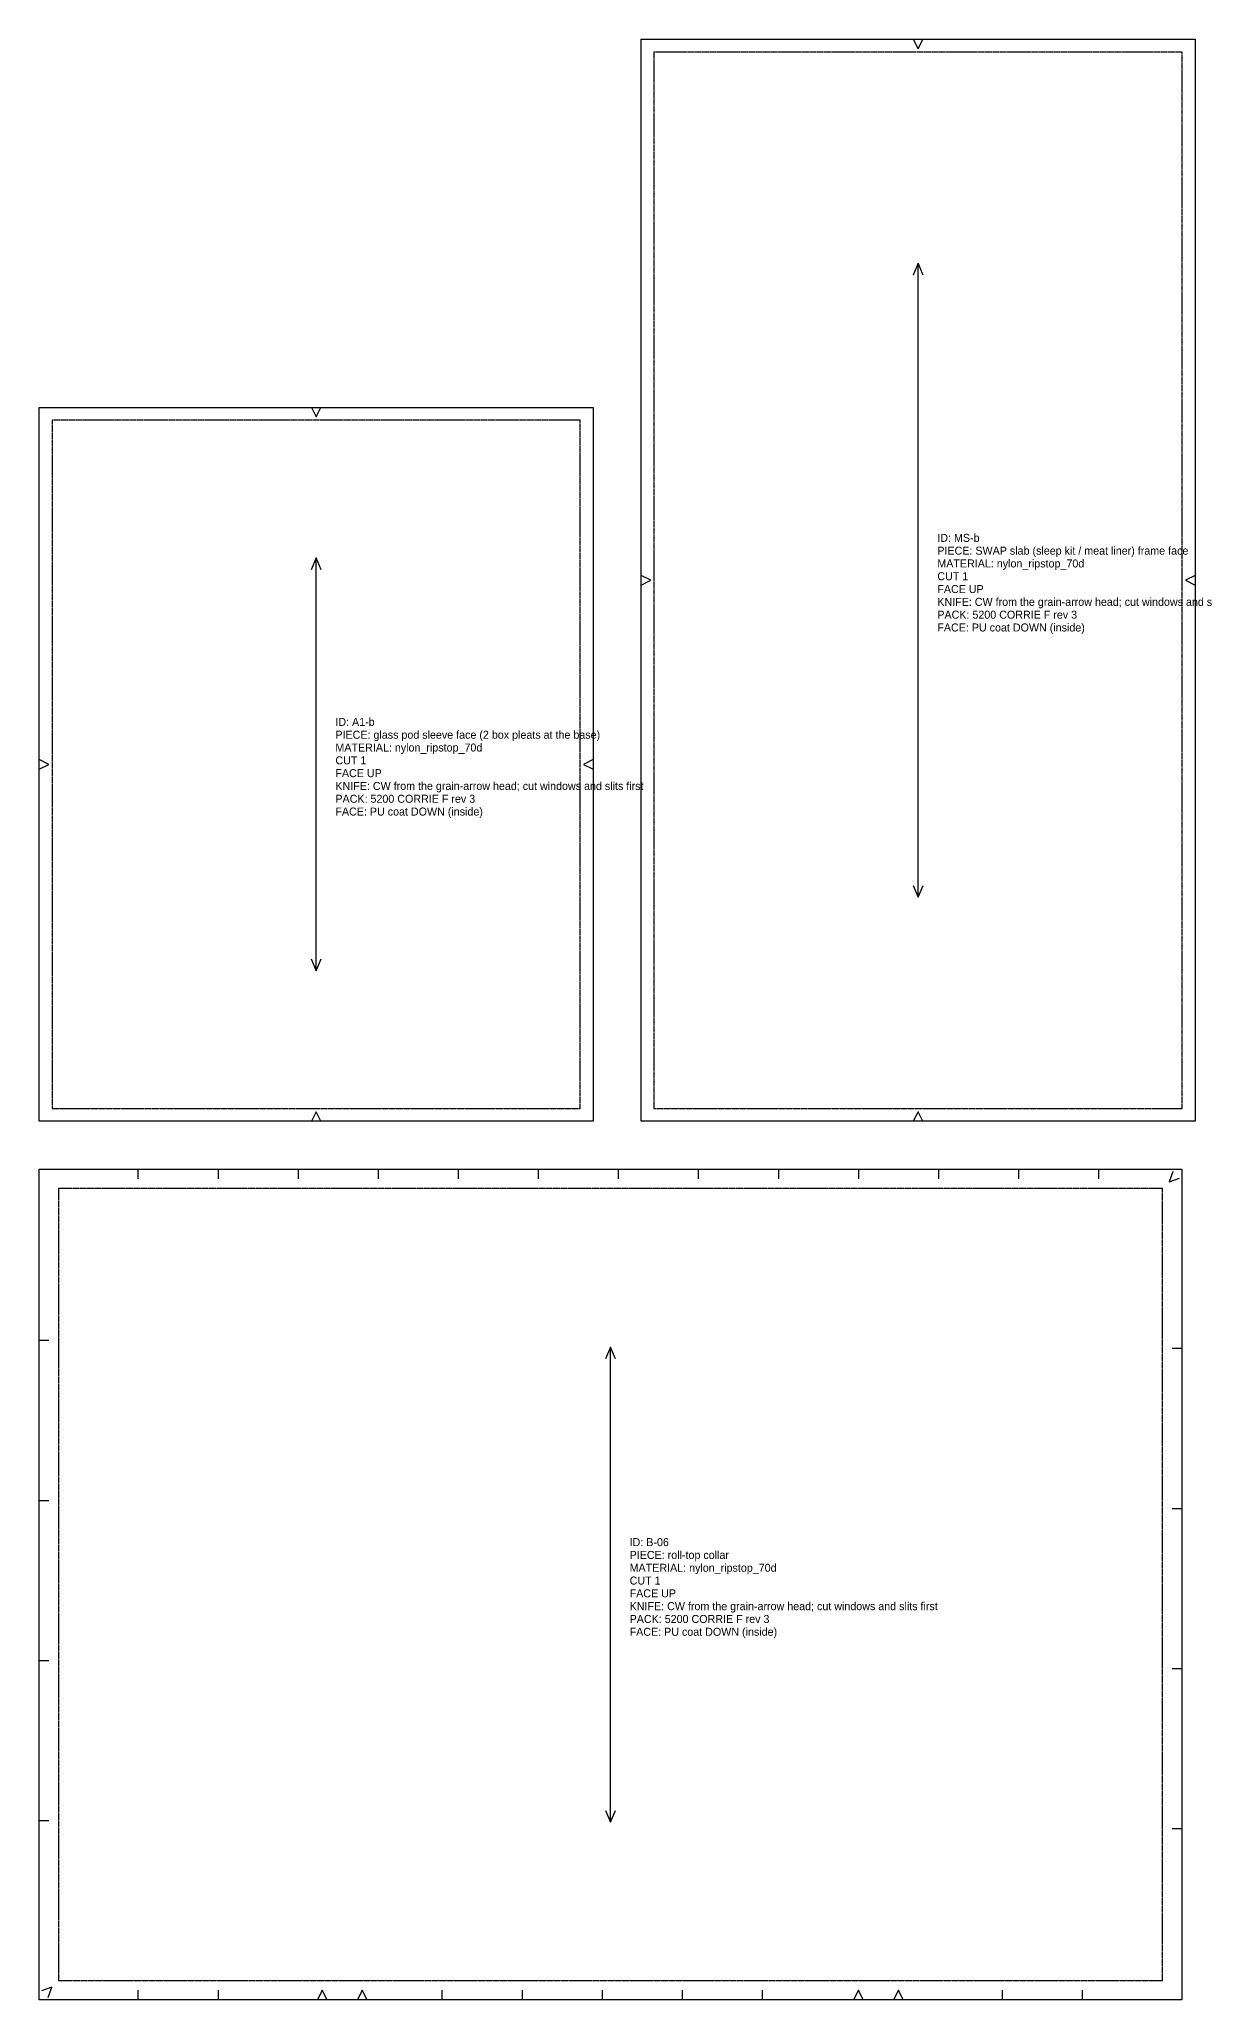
# Model space of a CAD drawing. Header units: millimetres. Extents: x 0 to 1685, y 0 to 1225.
# Drawn here: x 0 to 729, y 0 to 1225 of the extents above; entities that cross this region are included whole.
import ezdxf

# ---------------------------------------------------------------- set-up
doc = ezdxf.new("R2010")
doc.units = ezdxf.units.MM
doc.linetypes.add('DASHED', pattern=[1.524, 1.27, -0.254])
for name, color, linetype in [('CUT', 7, 'Continuous'), ('GRAIN', 5, 'Continuous'), ('NOTCH', 1, 'Continuous'), ('SEW', 3, 'Continuous'), ('TEXT', 2, 'Continuous')]:
    doc.layers.add(name, color=color, linetype=linetype)

# ---------------------------------------------------------------- blocks, each defined once
blk = doc.blocks.new('B-06_0')
at = {"layer": 'CUT'}
blk.add_lwpolyline([(-12, -12), (-12, 506.8), (701.7, 506.8), (701.7, -12)], close=True, dxfattribs=at)
at = {"layer": 'GRAIN'}
for points in [[(348, 388.5), (344.8, 395.8), (341.7, 388.5)], [(344.8, 99), (344.8, 395.8)], [(341.7, 106.3), (344.8, 99), (348, 106.3)]]:
    blk.add_lwpolyline(points, dxfattribs=at)
at = {"layer": 'NOTCH'}
for points in [[(49.7, 506.8), (49.7, 500.8)], [(99.7, 506.8), (99.7, 500.8)], [(149.7, 506.8), (149.7, 500.8)], [(199.7, 506.8), (199.7, 500.8)], [(249.7, 506.8), (249.7, 500.8)], [(299.7, 506.8), (299.7, 500.8)], [(349.7, 506.8), (349.7, 500.8)], [(399.7, 506.8), (399.7, 500.8)], [(449.7, 506.8), (449.7, 500.8)], [(499.7, 506.8), (499.7, 500.8)], [(549.7, 506.8), (549.7, 500.8)], [(599.7, 506.8), (599.7, 500.8)], [(649.7, 506.8), (649.7, 500.8)], [(696.1, 505.4), (693.9, 499), (700.3, 501.2)], [(-12, 400), (-6, 400)], [(701.7, 394.8), (695.7, 394.8)], [(-12, 300), (-6, 300)], [(701.7, 294.8), (695.7, 294.8)], [(-12, 200), (-6, 200)], [(701.7, 194.8), (695.7, 194.8)], [(-12, 100), (-6, 100)], [(701.7, 94.8), (695.7, 94.8)], [(-6.4, -10.6), (-4.2, -4.2), (-10.6, -6.4)], [(49.9, -12), (49.9, -6)], [(99.9, -12), (99.9, -6)], [(167.8, -12), (164.8, -6), (161.8, -12)], [(192.8, -12), (189.8, -6), (186.8, -12)], [(239.8, -12), (239.8, -6)], [(289.8, -12), (289.8, -6)], [(339.8, -12), (339.8, -6)], [(389.8, -12), (389.8, -6)], [(439.8, -12), (439.8, -6)], [(502.7, -12), (499.7, -6), (496.7, -12)], [(527.7, -12), (524.7, -6), (521.7, -12)], [(589.7, -12), (589.7, -6)], [(639.7, -12), (639.7, -6)]]:
    blk.add_lwpolyline(points, dxfattribs=at)
at = {"layer": 'SEW', "linetype": 'DASHED'}
blk.add_lwpolyline([(0, 0), (689.7, 0), (689.7, 494.8), (0, 494.8)], close=True, dxfattribs=at)
at = {"layer": 'TEXT'}
for s, p in [('ID: B-06', (356.8, 271.4)), ('PIECE: roll-top collar', (356.8, 263.4)), ('MATERIAL: nylon_ripstop_70d', (356.8, 255.4)), ('CUT 1', (356.8, 247.4)), ('FACE UP', (356.8, 239.4)), ('KNIFE: CW from the grain-arrow head; cut windows and slits first', (356.8, 231.4)), ('PACK: 5200 CORRIE F rev 3', (356.8, 223.4)), ('FACE: PU coat DOWN (inside)', (356.8, 215.4))]:
    blk.add_text(s, height=5, dxfattribs=at).set_placement(p)
blk = doc.blocks.new('A1-b_3')
at = {"layer": 'CUT'}
blk.add_lwpolyline([(-8, -8), (-8, 438), (338, 438), (338, -8)], close=True, dxfattribs=at)
at = {"layer": 'GRAIN'}
for points in [[(168.1, 336.6), (165, 344), (161.9, 336.6)], [(165, 86), (165, 344)], [(161.9, 93.4), (165, 86), (168.1, 93.4)]]:
    blk.add_lwpolyline(points, dxfattribs=at)
at = {"layer": 'NOTCH'}
for points in [[(162, 438), (165, 432), (168, 438)], [(-8, 212), (-2, 215), (-8, 218)], [(338, 218), (332, 215), (338, 212)], [(168, -8), (165, -2), (162, -8)]]:
    blk.add_lwpolyline(points, dxfattribs=at)
at = {"layer": 'SEW', "linetype": 'DASHED'}
blk.add_lwpolyline([(0, 0), (330, 0), (330, 430), (0, 430)], close=True, dxfattribs=at)
at = {"layer": 'TEXT'}
for s, p in [('PIECE: glass pod sleeve face (2 box pleats at the base)', (177, 231)), ('ID: A1-b', (177, 239)), ('MATERIAL: nylon_ripstop_70d', (177, 223)), ('CUT 1', (177, 215)), ('FACE UP', (177, 207)), ('KNIFE: CW from the grain-arrow head; cut windows and slits first', (177, 199)), ('PACK: 5200 CORRIE F rev 3', (177, 191)), ('FACE: PU coat DOWN (inside)', (177, 183))]:
    blk.add_text(s, height=5, dxfattribs=at).set_placement(p)
blk = doc.blocks.new('MS-b_4')
at = {"layer": 'CUT'}
blk.add_lwpolyline([(-8, -8), (-8, 668), (338, 668), (338, -8)], close=True, dxfattribs=at)
at = {"layer": 'GRAIN'}
for points in [[(168.1, 520.6), (165, 528), (161.9, 520.6)], [(165, 132), (165, 528)], [(161.9, 139.4), (165, 132), (168.1, 139.4)]]:
    blk.add_lwpolyline(points, dxfattribs=at)
at = {"layer": 'NOTCH'}
for points in [[(162, 668), (165, 662), (168, 668)], [(-8, 327), (-2, 330), (-8, 333)], [(338, 333), (332, 330), (338, 327)], [(168, -8), (165, -2), (162, -8)]]:
    blk.add_lwpolyline(points, dxfattribs=at)
at = {"layer": 'SEW', "linetype": 'DASHED'}
blk.add_lwpolyline([(0, 0), (330, 0), (330, 660), (0, 660)], close=True, dxfattribs=at)
at = {"layer": 'TEXT'}
for s, p in [('ID: MS-b', (177, 354)), ('PIECE: SWAP slab (sleep kit / meat liner) frame face', (177, 346)), ('MATERIAL: nylon_ripstop_70d', (177, 338)), ('CUT 1', (177, 330)), ('FACE UP', (177, 322)), ('KNIFE: CW from the grain-arrow head; cut windows and slits first', (177, 314)), ('PACK: 5200 CORRIE F rev 3', (177, 306)), ('FACE: PU coat DOWN (inside)', (177, 298))]:
    blk.add_text(s, height=5, dxfattribs=at).set_placement(p)

msp = doc.modelspace()

# ---------------------------------------------------------------- block references
at = {"layer": 'CUT'}
for name, p in [('MS-b_4', (384, 556.8)), ('A1-b_3', (8, 556.8)), ('B-06_0', (12, 12))]:
    msp.add_blockref(name, p, dxfattribs=at)

doc.saveas('drawing.dxf')
